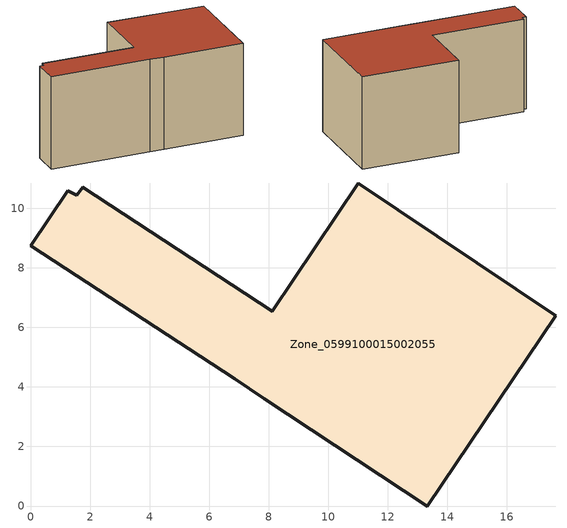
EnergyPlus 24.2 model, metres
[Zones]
Zone_0599100015002055
 floor ground (C_G): 6.85,4.27 0,8.74 1.24,10.59 1.54,10.45 1.75,10.71 8.11,6.54 11.01,10.86 17.64,6.4 13.33,0 7.85,3.6 z0.88
 wall outside (C_F): 13.33,0 17.64,6.4 11.01,10.86 8.11,6.54 1.75,10.71 1.54,10.45 1.24,10.59 0,8.74 6.85,4.27 7.85,3.6 13.33,0 z0.88:8.55
 roof outside (C_R): 1.24,10.59 0,8.74 6.85,4.27 7.85,3.6 13.33,0 17.64,6.4 11.01,10.86 8.11,6.54 1.75,10.71 1.54,10.45 z8.55
[BUILDING]
Pand.0599100015002055: North Axis=0; Terrain=City; Loads Convergence Tolerance Value=0.04; Temperature Convergence Tolerance Value=0.4; Solar Distribution=FullExterior; Maximum Number of Warmup Days=25; Minimum Number of Warmup Days=1
[Site:Location]
Rotterdam.The.Hague.AP_ZH_NLD Design_Conditions: Latitude=51.96; Longitude=4.45; Time Zone=1; Elevation=-4.5
[SITE:GROUNDTEMPERATURE:BUILDINGSURFACE]
18, 18, 18, 18, 18, 18, 18, 18, 18, 18, 18, 18
[MATERIAL] Thermal Absorptance=0.9; Solar Absorptance=0.7; Visible Absorptance=0.7
Name | Roughness | Thickness | Conductivity | Density | Specific Heat
G.TC.1965-1974 | MediumSmooth | 0.15 | 0.882353 | 540 | 1210
F.TC.1965-1974 | Rough | 0.3 | 0.697674 | 1920 | 840
R.TC.1965-1974 | MediumRough | 0.2 | 0.232558 | 1500 | 1000
[CONSTRUCTION]
C_G: G.TC.1965-1974
C_F: F.TC.1965-1974
C_R: R.TC.1965-1974
[ZONE]
Zone_0599100015002055: Type=1; Multiplier=1; Ceiling Height=Autocalculate; Volume=Autocalculate; Floor Area=autocalculate; Part of Total Floor Area=Yes
[ZONEINFILTRATION:DESIGNFLOWRATE]
Infil_Zone_0599100015002055: Zone or ZoneList or Space or SpaceList=Zone_0599100015002055; Schedule=AlwaysOn; Design Flow Rate Calculation Method=Flow/Area; Flow Rate per Floor Area=0.003; Constant Term Coefficient=1; Temperature Term Coefficient=0; Velocity Term Coefficient=0; Velocity Squared Term Coefficient=0
[HVACTEMPLATE:ZONE:IDEALLOADSAIRSYSTEM]
Zone_0599100015002055: Maximum Heating Supply Air Temperature=50; Minimum Cooling Supply Air Temperature=13; Maximum Heating Supply Air Humidity Ratio=0.0156; Minimum Cooling Supply Air Humidity Ratio=0.0077; Heating Limit=NoLimit; Cooling Limit=NoLimit; Dehumidification Control Type=ConstantSensibleHeatRatio; Cooling Sensible Heat Ratio=0.7; Dehumidification Setpoint=60; Humidification Control Type=None; Humidification Setpoint=30; Outdoor Air Method=None; Outdoor Air Flow Rate per Person=0.00944; Outdoor Air Flow Rate per Zone Floor Area=0; Outdoor Air Flow Rate per Zone=0; Demand Controlled Ventilation Type=None; Outdoor Air Economizer Type=NoEconomizer; Heat Recovery Type=None; Sensible Heat Recovery Effectiveness=0.7; Latent Heat Recovery Effectiveness=0.65
[ZONECONTROL:THERMOSTAT]
ThermostatControl_Zone_0599100015002055: Zone or ZoneList=Zone_0599100015002055; Control Type Schedule=DualSetpointControlType; Control 1=Thermostat_Zone_0599100015002055; Temperature Difference Between Cutout And Setpoint=0
[THERMOSTATSETPOINT:DUALSETPOINT]
Thermostat_Zone_0599100015002055: Heating Setpoint Temperature Schedule=HeatingSetpoint_Zone_0599100015002055; Cooling Setpoint Temperature Schedule=CoolingSetpoint_Zone_0599100015002055
[SCHEDULE:COMPACT]
HeatingSetpoint_Zone_0599100015002055: Through: 12/31, For: AllDays, Until: 24:00, 21
CoolingSetpoint_Zone_0599100015002055: Through: 12/31, For: AllDays, Until: 24:00, 24
DualSetpointControlType: Through: 12/31, For: AllDays, Until: 24:00, 4
AlwaysOn: Through: 12/31, For: AllDays, Until: 24:00, 1
